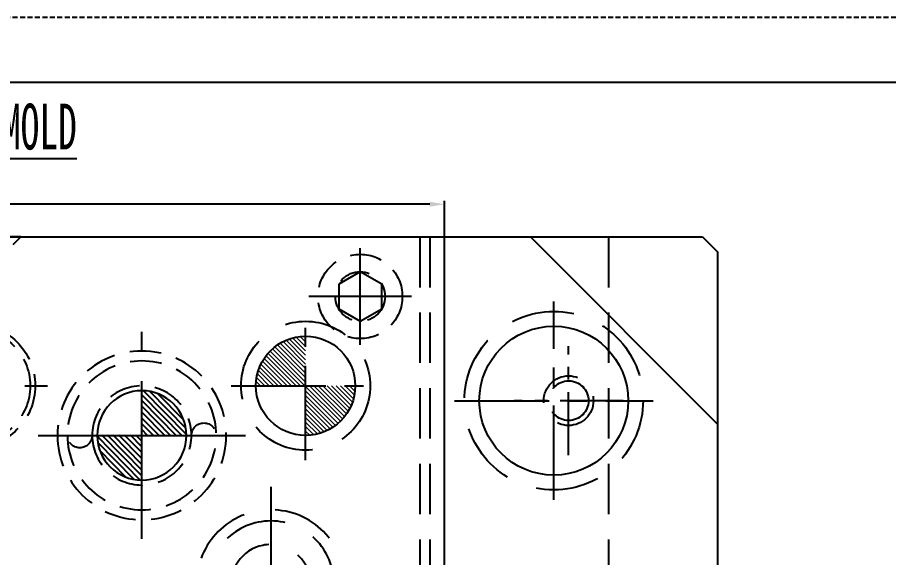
# Model space of a CAD drawing. Header units: inches. Extents: x 169168 to 170394, y -54081 to -53214.
# Drawn here: x 169792.3 to 169967.8, y -53323.1 to -53214.2 of the extents above; entities that cross this region are included whole.
import ezdxf

# ---------------------------------------------------------------- set-up
doc = ezdxf.new("R2010")
doc.units = ezdxf.units.IN
doc.header["$LTSCALE"] = 2
doc.header["$MEASUREMENT"] = 0
doc.header["$PDMODE"] = 3
doc.header["$PDSIZE"] = 0.3125
for name, pattern in [('CENTER', [50.8, 31.75, -6.35, 6.35, -6.35]), ('CENTER2', [1.125, 0.75, -0.125, 0.125, -0.125]), ('DASHED', [0.75, 0.5, -0.25]), ('HIDDEN', [9.525, 6.35, -3.175]), ('HIDDEN2', [4.7625, 3.175, -1.5875])]:
    doc.linetypes.add(name, pattern=pattern)
doc.layers.get('0').update_dxf_attribs({"linetype": 'CONTINUOUS'})
doc.layers.get('Defpoints').update_dxf_attribs({"linetype": 'CONTINUOUS'})
for name, color, linetype in [('A', 7, 'CONTINUOUS'), ('CAV-COR', 1, 'CONTINUOUS'), ('cen', 1, 'CENTER'), ('GE', 214, 'CONTINUOUS'), ('hidden', 4, 'HIDDEN'), ('m', 144, 'HIDDEN2'), ('PIN', 4, 'CONTINUOUS'), ('SCREW', 52, 'HIDDEN'), ('SP', 3, 'CONTINUOUS'), ('SPRING', 160, 'CONTINUOUS'), ('文字', 1, 'CONTINUOUS')]:
    doc.layers.add(name, color=color, linetype=linetype)
doc.layers.add('dim', color=3, linetype='CONTINUOUS', lineweight=15)
doc.layers.add('HA', color=4, linetype='CONTINUOUS', lineweight=15)
doc.styles.add('ROMANC', font='romanc', dxfattribs={"width": 0.6, "height": 1})
doc.styles.add('ROMANS', font='ROMANS.shx', dxfattribs={"height": 5, "bigfont": 'chineset.shx'})
doc.styles.get("Standard").update_dxf_attribs({"font": 'txt.shx', "width": 0.67})
doc.dimstyles.new('2.00', dxfattribs={"dimtxt": 4.5, "dimasz": 3, "dimexe": 0.666, "dimexo": 0.626, "dimgap": 1, "dimtad": 0, "dimzin": 0, "dimdsep": 46, "dimtxsty": 'Standard', "dimcen": 0.09, "dimclrd": 3, "dimclre": 3, "dimclrt": 7, "dimazin": 0, "dimtfac": 1, "dimtofl": 0, "dimtmove": 0, "dimatfit": 0, "dimfxl": 0, "dimtolj": 1, "dimtzin": 0, "dimarcsym": 0})

# ---------------------------------------------------------------- blocks, each defined once
blk = doc.blocks.new('10')
at = {"layer": 'cen', "ltscale": 0.6}
for p, q in [((0, 9.76), (0, -9.76)), ((-10.35, 0), (10.35, 0))]:
    blk.add_line(p, q, dxfattribs=at)
at = {"layer": 'm'}
blk.add_lwpolyline([(0, 5), (-4.33, 2.5), (-4.33, -2.5), (0, -5), (4.33, -2.5), (4.33, 2.5)], close=True, dxfattribs=at)
for radius in [8.5, 5]:
    blk.add_circle((0, 0), radius, dxfattribs=at)
blk = doc.blocks.new('20130710.090407')
at = {"layer": 'SCREW', "linetype": 'CENTER', "ltscale": 0.15}
for p, q in [((0, -7.04), (0, 7.04)), ((-7, 0), (7, 0))]:
    blk.add_line(p, q, dxfattribs=at)
at = {"layer": 'SCREW', "linetype": 'HIDDEN', "ltscale": 0.4}
blk.add_lwpolyline([(-1.44, 2.5), (-2.89, 0), (-1.44, -2.5), (1.44, -2.5), (2.89, 0), (1.44, 2.5)], close=True, dxfattribs=at)
for radius in [5.5, 5, 3]:
    blk.add_circle((0, 0), radius, dxfattribs=at)
at = {"layer": 'dim', "style": 'ROMANC', "width": 0.8}
blk.add_text('M6', height=3.172, dxfattribs=at).set_placement((-2.88, -1.7))
blk = doc.blocks.new('20130710.090411')
at = {"layer": 'SP', "color": 145, "linetype": 'CENTER', "ltscale": 0.25}
for p, q in [((0, 15), (0, -15)), ((-15, 0), (15, 0))]:
    blk.add_line(p, q, dxfattribs=at)
at = {"layer": 'SP', "color": 145, "linetype": 'HIDDEN', "ltscale": 0.5}
for radius in [12.5, 11.5]:
    blk.add_circle((0, 0), radius, dxfattribs=at)
at = {"layer": 'SCREW'}
blk.add_blockref('20130710.090407', (0, 0), dxfattribs=at)
blk = doc.blocks.new('20130710.143713')
at = {"layer": 'PIN', "linetype": 'Continuous'}
h = blk.add_hatch(dxfattribs=at)
h.set_pattern_fill('ANSI31', color=256, scale=6.545455, angle=180.5, style=0)
h.set_pattern_definition([(225.5, (3368.2201, 113694.80675), (0.5835685493, -0.573471216), [])])
h.paths.add_polyline_path([(0, 0), (0.08, -9, 0.414214), (9, 0.08)])
h.paths.add_polyline_path([(-9, -0.08), (0, 0), (-0.08, 9, 0.414214)])
at = {"layer": 'PIN', "linetype": 'CENTER2'}
for p, q in [((0, -9.8), (0, 9.8)), ((9.8, 0), (-9.8, 0))]:
    blk.add_line(p, q, dxfattribs=at)
at = {"layer": 'PIN', "linetype": 'Continuous'}
blk.add_circle((0, 0), 9, dxfattribs=at)
at = {"layer": 'SPRING', "linetype": 'CENTER', "ltscale": 0.5}
for p, q in [((0, -20.85), (0, 20.85)), ((20.88, 0), (-20.88, 0))]:
    blk.add_line(p, q, dxfattribs=at)
at = {"layer": 'SPRING', "linetype": 'CENTER'}
blk.add_line((20.88, 0), (-20.88, 0), dxfattribs=at)
at = {"layer": 'SPRING', "linetype": 'HIDDEN', "ltscale": 0.5}
for radius in [17, 15, 10]:
    blk.add_circle((0, 0), radius, dxfattribs=at)
for centre, start, end in [((-12.5, 0), 0, 180), ((12.5, 0), 180, 0)]:
    blk.add_arc(centre, 2.5, start, end, dxfattribs=at)
blk = doc.blocks.new('EG-16')
at = {"linetype": 'CENTER'}
for p, q in [((0, -19.62), (0, 19.62)), ((19.62, 0), (-19.62, 0))]:
    blk.add_line(p, q, dxfattribs=at)
at = {"linetype": 'HIDDEN'}
for radius in [15, 12.75, 8]:
    blk.add_circle((0, 0), radius, dxfattribs=at)
blk = doc.blocks.new('20090521.154736')
at = {"layer": 'GE', "extrusion": (0, 0, -1), "zscale": -1, "rotation": 180}
blk.add_blockref('EG-16', (0, 0), dxfattribs=at)
at = {"layer": '文字', "insert": (-4.24, 3.05), "char_height": 5.1, "width": 28.2246, "attachment_point": 1, "style": 'ROMANS'}
blk.add_mtext('{\\f標楷體|b0|i0|c136|p65;E.G}', dxfattribs=at)
blk = doc.blocks.new('*D36947')
at = {"layer": 'Defpoints', "color": 0}
for p in [(169878.36, -53251.9), (169688.36, -53346.5), (169878.36, -53350.5)]:
    blk.add_point(p, dxfattribs=at)
at = {"layer": 'dim', "color": 3, "linetype": 'ByBlock', "lineweight": -2}
for p, q in [((169688.36, -53345.87), (169688.36, -53251.23)), ((169691.36, -53251.9), (169776.08, -53251.9)), ((169875.36, -53251.9), (169790.64, -53251.9)), ((169878.36, -53349.87), (169878.36, -53251.23))]:
    blk.add_line(p, q, dxfattribs=at)
at = {"layer": 'dim', "color": 3, "linetype": 'ByBlock'}
for points in [[(169691.36, -53251.4), (169691.36, -53252.4), (169688.36, -53251.9)], [(169875.36, -53252.4), (169875.36, -53251.4), (169878.36, -53251.9)]]:
    blk.add_solid(points, dxfattribs=at)
at = {"layer": 'dim', "color": 7, "linetype": 'ByBlock', "insert": (169783.36, -53251.9), "char_height": 4.5, "attachment_point": 5}
blk.add_mtext('\\A1;190.00', dxfattribs=at)

msp = doc.modelspace()

# ---------------------------------------------------------------- hatches: boundary and pattern name
at = {"layer": 'HA'}
h = msp.add_hatch(dxfattribs=at)
h.set_pattern_fill('ANSI31', color=256, scale=0.2, style=0)
h.set_pattern_definition([(315, (169554.3485, -53248.5629), (-0.4490128, -0.4490128), [])])
h.paths.add_polyline_path([(169716.361, -53288.499), (169706.361, -53288.499, -0.4142136), (169716.361, -53278.499)])
h.paths.add_polyline_path([(169716.361, -53298.499), (169716.361, -53288.499), (169726.361, -53288.499, -0.4142136)])
h.paths.add_polyline_path([(169850.361, -53288.499), (169840.361, -53288.499, -0.4142136), (169850.361, -53278.499)])
h.paths.add_polyline_path([(169850.361, -53298.499), (169850.361, -53288.499), (169860.361, -53288.499, -0.4142136)])

# ---------------------------------------------------------------- linework, layer by layer
for p, q in [((169636.361, -53258.499), (169930.361, -53258.499)), ((169895.645, -53258.499), (169933.361, -53296.214)), ((169930.361, -53258.499), (169933.361, -53261.499)), ((169933.361, -53261.499), (169933.361, -53655.499))]:
    msp.add_line(p, q)
at = {"color": 8, "linetype": 'HIDDEN', "ltscale": 0.8}
for p, q in [((169792.961, -53258.499), (169773.761, -53258.499)), ((169792.961, -53258.499), (169791.361, -53260.099)), ((169873.361, -53258.499), (169873.361, -53658.499)), ((169875.361, -53258.499), (169875.361, -53658.499)), ((169911.361, -53258.499), (169911.361, -53658.499))]:
    msp.add_line(p, q, dxfattribs=at)
at = {"color": 8, "linetype": 'CENTER', "ltscale": 0.2}
for p, q in [((169903.361, -53302.481), (169903.361, -53280.516)), ((169914.344, -53291.499), (169892.378, -53291.499))]:
    msp.add_line(p, q, dxfattribs=at)
for centre, radius in [((169900.361, -53291.499), 15), ((169850.361, -53288.499), 10)]:
    msp.add_circle(centre, radius)
at = {"color": 8, "linetype": 'HIDDEN', "ltscale": 0.8}
for radius in [5, 4]:
    msp.add_circle((169903.361, -53291.499), radius, dxfattribs=at)
at = {"layer": 'A', "linetype": 'DASHED'}
msp.add_line((170393.831, -53214.244), (169168.186, -53214.244), dxfattribs=at)
at = {"layer": 'A'}
msp.add_line((170380.739, -53227.336), (169181.277, -53227.336), dxfattribs=at)
at = {"layer": 'cen', "linetype": 'CENTER', "ltscale": 0.3}
for p, q in [((169900.361, -53311.499), (169900.361, -53271.499)), ((169850.361, -53303.499), (169850.361, -53273.499)), ((169835.361, -53288.499), (169865.361, -53288.499)), ((169880.361, -53291.499), (169920.361, -53291.499))]:
    msp.add_line(p, q, dxfattribs=at)
at = {"layer": 'hidden'}
for centre, radius in [((169900.361, -53291.499), 18), ((169850.361, -53288.499), 13)]:
    msp.add_circle(centre, radius, dxfattribs=at)

# ---------------------------------------------------------------- block references
at = {"layer": 'CAV-COR'}
msp.add_blockref('20090521.154736', (169843.361, -53328.499), dxfattribs=at)
at = {"layer": 'dim', "rotation": 180}
msp.add_blockref('10', (169861.361, -53270.499), dxfattribs=at)
at = {"layer": 'dim', "linetype": 'ByBlock'}
msp.add_blockref('20130710.090411', (169783.361, -53288.499), dxfattribs=at)
at = {"layer": 'SPRING', "xscale": -1}
msp.add_blockref('20130710.143713', (169817.361, -53298.499), dxfattribs=at)

# ---------------------------------------------------------------- texts
at = {"color": 122, "insert": (169762.771, -53231.627), "char_height": 9.24006, "width": 74.44728, "attachment_point": 1, "style": 'ROMANC'}
msp.add_mtext('{\\fSimSun|b0|i0|c134|p54;\\LTOP OF MOLD}', dxfattribs=at)

# ---------------------------------------------------------------- dimensions: what is measured, and where the dimension line sits
at = {"layer": 'dim', "linetype": 'ByBlock'}
dim = msp.add_linear_dim(base=(169878.361, -53251.896), p1=(169688.361, -53346.499), p2=(169878.361, -53350.499), dimstyle='2.00', dxfattribs=at)
dim.commit()
dim.dimension.update_dxf_attribs({"geometry": '*D36947', "text_midpoint": (169783.361, -53251.896)})

doc.saveas('drawing.dxf')
